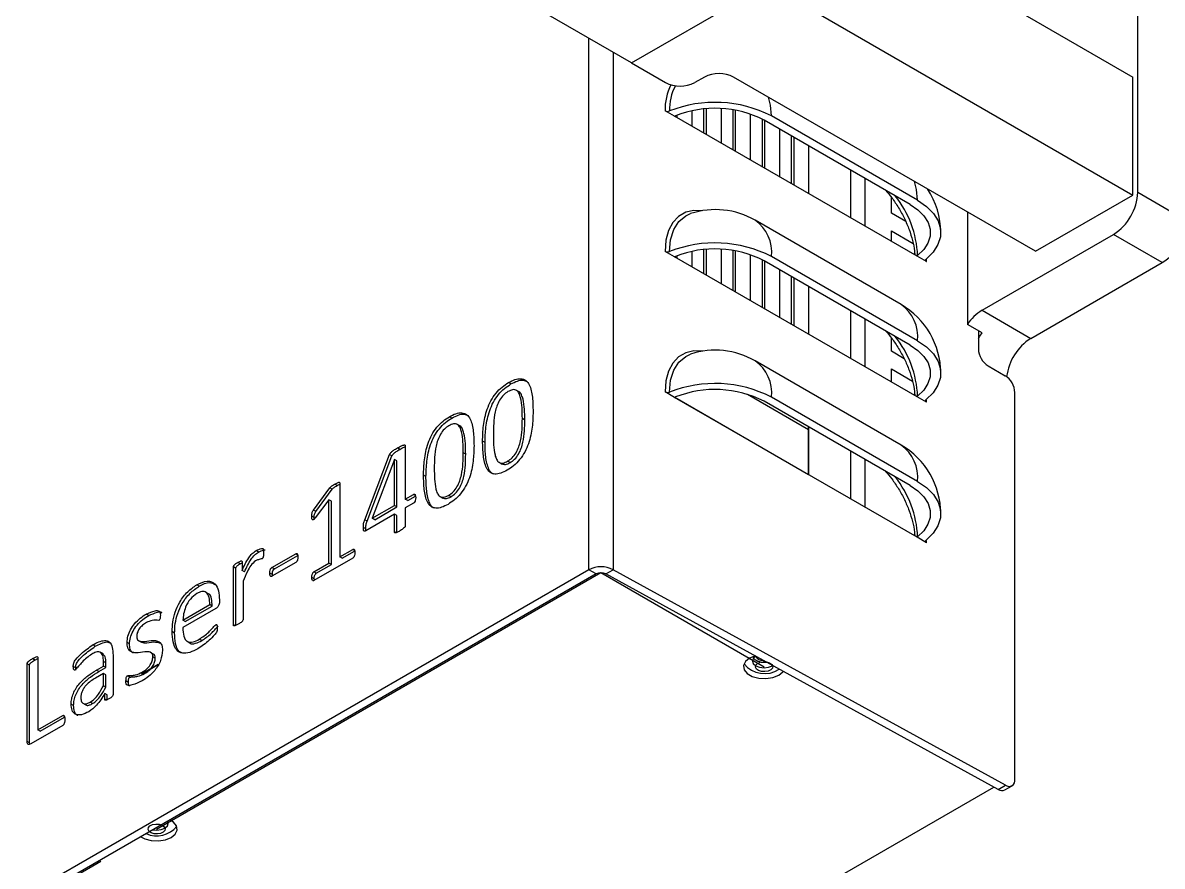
# Model space of a CAD drawing. Header units: millimetres. Extents: x 0 to 210, y 0 to 297.
# Drawn here: x 176.31 to 192.85, y 243.98 to 256.23 of the extents above; entities that cross this region are included whole.
import ezdxf

# ---------------------------------------------------------------- set-up
doc = ezdxf.new("R2010")
doc.units = ezdxf.units.MM
doc.linetypes.add('CENTERX2', pattern=[20.32, 12.7, -2.54, 2.54, -2.54])

msp = doc.modelspace()

# ---------------------------------------------------------------- linework, layer by layer
at = {"color": 7, "linetype": 'Continuous', "lineweight": 25}
for p, q in [((192.5011, 253.7674), (192.5011, 270.1799)), ((187.1271, 258.5029), (192.4304, 255.4413)), ((185.1472, 255.6452), (187.1271, 256.7881)), ((187.1271, 256.7881), (192.4304, 253.7266)), ((185.1472, 255.6452), (183.7443, 256.4551)), ((185.1472, 255.6452), (185.6422, 255.3594)), ((186.2079, 255.4411), (186.0665, 255.3594)), ((191.0162, 252.9102), (186.6321, 255.4411)), ((192.4304, 253.7266), (192.4304, 255.4413)), ((186.2008, 254.6251), (186.2008, 254.9758)), ((186.2362, 254.6047), (186.2362, 254.9789)), ((186.4483, 254.9819), (186.4483, 254.4822)), ((186.6251, 254.3802), (186.6251, 254.9643)), ((186.6604, 254.3598), (186.6604, 254.9585)), ((185.7736, 254.8717), (185.6367, 254.9508)), ((189.2944, 252.8392), (185.7736, 254.8717)), ((185.7765, 254.87), (185.7765, 254.8727)), ((185.8119, 254.8496), (185.8119, 254.8866)), ((186.024, 254.9488), (186.024, 254.7271)), ((186.8726, 254.9047), (186.8726, 254.2373)), ((187.0493, 254.1353), (187.0493, 254.8287)), ((189.1957, 253.5901), (187.0744, 254.8148)), ((187.0847, 254.1148), (187.0847, 254.8088)), ((189.3018, 253.6514), (187.1804, 254.876)), ((187.2968, 254.6863), (187.2968, 253.9924)), ((187.4736, 253.8903), (187.4736, 254.5843)), ((187.509, 253.8699), (187.509, 254.5639)), ((187.7211, 254.4414), (187.7211, 253.7475)), ((188.3292, 254.0903), (188.3292, 253.3964)), ((188.5413, 253.2739), (188.5413, 253.9679)), ((188.9232, 253.4618), (188.9232, 253.7068)), ((191.0162, 252.9102), (192.4304, 253.7266)), ((192.5011, 253.7674), (193.2082, 253.3592)), ((190.0263, 253.4817), (190.0263, 251.8488)), ((189.0635, 252.1365), (186.9422, 253.3612)), ((189.13, 253.3424), (188.9232, 253.4618)), ((188.9232, 253.2057), (189.2366, 253.0248)), ((188.9232, 253.0535), (188.9232, 253.2057)), ((190.2384, 252.0529), (192.1476, 253.1551)), ((192.8547, 252.7469), (192.1476, 253.1551)), ((185.7736, 252.8304), (185.6367, 252.9094)), ((189.2944, 250.7979), (185.7736, 252.8304)), ((185.7765, 252.8287), (185.7765, 252.8314)), ((185.8119, 252.8083), (185.8119, 252.8453)), ((186.024, 252.9074), (186.024, 252.6858)), ((186.2008, 252.5837), (186.2008, 252.9344)), ((186.2362, 252.5633), (186.2362, 252.9375)), ((186.4483, 252.9406), (186.4483, 252.4409)), ((186.6251, 252.3388), (186.6251, 252.923)), ((186.6604, 252.3184), (186.6604, 252.9171)), ((186.8726, 252.8634), (186.8726, 252.196)), ((189.3018, 251.61), (187.1804, 252.8346)), ((189.4313, 252.7602), (189.2944, 252.8392)), ((187.0493, 252.0939), (187.0493, 252.7874)), ((189.1957, 251.5488), (187.0744, 252.7734)), ((187.0847, 252.0735), (187.0847, 252.7674)), ((187.2968, 252.645), (187.2968, 251.951)), ((190.9455, 251.6447), (192.8547, 252.7469)), ((187.4736, 251.849), (187.4736, 252.5429)), ((187.509, 251.8286), (187.509, 252.5225)), ((187.7211, 252.4001), (187.7211, 251.7061)), ((188.3292, 252.049), (188.3292, 251.3551)), ((190.2384, 252.0529), (190.9455, 251.6447)), ((188.5413, 251.2326), (188.5413, 251.9265)), ((190.2384, 251.7263), (190.0263, 251.8488)), ((188.9232, 251.4576), (188.9232, 251.6521)), ((190.1856, 251.7568), (190.1856, 251.4917)), ((189.0635, 250.0952), (186.9422, 251.3198)), ((189.1082, 251.3507), (188.9232, 251.4576)), ((188.9232, 251.2015), (189.2286, 251.0251)), ((188.9232, 251.0122), (188.9232, 251.2015)), ((190.3271, 251.2468), (190.5745, 251.1039)), ((183.3988, 250.9834), (183.3634, 251.0038)), ((183.5155, 250.8687), (183.4713, 250.8942)), ((185.7736, 250.789), (185.6367, 250.8681)), ((186.8321, 250.835), (187.7211, 250.3218)), ((190.716, 245.2413), (190.716, 250.859)), ((189.2944, 248.7565), (185.7736, 250.789)), ((185.7777, 250.7904), (187.7211, 249.6685)), ((189.1957, 249.5074), (187.0744, 250.732)), ((189.3018, 249.5687), (187.1804, 250.7933)), ((189.4313, 250.7188), (189.2944, 250.7979)), ((182.5409, 250.4881), (182.5055, 250.5085)), ((182.6576, 250.3735), (182.6134, 250.399)), ((183.5991, 250.4599), (183.5638, 250.4803)), ((187.7211, 250.3587), (187.7211, 250.3218)), ((187.7211, 249.6648), (187.7211, 250.3587)), ((187.7211, 250.3218), (187.7211, 249.6685)), ((181.7844, 250.0334), (181.749, 250.0538)), ((181.8636, 250.087), (181.8636, 249.3094)), ((183.022, 250.1326), (182.9866, 250.153)), ((188.3292, 250.0076), (188.3292, 249.3137)), ((181.2745, 249.011), (181.6342, 249.9583)), ((181.3099, 248.9906), (181.6696, 249.9378)), ((181.7061, 249.888), (181.3844, 249.0328)), ((181.6696, 249.9378), (181.6342, 249.9583)), ((181.7076, 249.8889), (181.7061, 249.888)), ((181.743, 249.8685), (181.7076, 249.8889)), ((181.7076, 249.2193), (181.7076, 249.8889)), ((181.743, 249.1989), (181.743, 249.8685)), ((182.7412, 249.9646), (182.7059, 249.985)), ((183.225, 249.846), (183.2692, 249.8205)), ((183.3859, 249.8412), (183.3505, 249.8616)), ((188.5413, 249.1912), (188.5413, 249.8852)), ((187.7211, 249.6685), (187.7178, 249.6666)), ((180.8741, 249.5079), (180.8387, 249.5283)), ((180.8741, 249.5079), (180.9121, 249.5275)), ((180.9121, 249.5442), (180.9121, 248.4719)), ((182.1641, 249.6374), (182.1287, 249.6578)), ((180.53, 249.1505), (180.7693, 249.4764)), ((180.5653, 249.1301), (180.8046, 249.456)), ((180.8046, 249.456), (180.7693, 249.4764)), ((181.8636, 249.3094), (181.9837, 249.3787)), ((181.8989, 249.289), (182.012, 249.3543)), ((182.0108, 249.3631), (181.9837, 249.3787)), ((182.3672, 249.3507), (182.4113, 249.3252)), ((182.528, 249.3459), (182.4926, 249.3663)), ((180.7561, 249.3005), (180.5555, 249.0406)), ((180.7561, 248.3819), (180.7561, 249.3005)), ((180.7915, 249.2801), (180.7561, 249.3005)), ((180.7915, 248.3615), (180.7915, 249.2801)), ((181.3844, 249.0328), (181.7076, 249.2193)), ((181.4198, 249.0124), (181.743, 249.1989)), ((181.743, 249.1989), (181.7076, 249.2193)), ((181.8989, 249.289), (181.8636, 249.3094)), ((181.9837, 249.2527), (181.8636, 249.1833)), ((181.8636, 249.1833), (181.8636, 248.9247)), ((180.5419, 249.0431), (180.5066, 249.0635)), ((180.5653, 249.1301), (180.53, 249.1505)), ((180.5424, 249.0264), (180.5419, 249.0431)), ((181.3099, 248.9906), (181.2745, 249.011)), ((181.7076, 249.0933), (181.2911, 248.8528)), ((181.4198, 249.0124), (181.3844, 249.0328)), ((181.7076, 248.8346), (181.7076, 249.0933)), ((181.743, 249.0728), (181.7076, 249.0933)), ((181.743, 248.8284), (181.743, 249.0728)), ((181.2906, 248.8804), (181.2553, 248.9008)), ((181.2932, 248.854), (181.2906, 248.8804)), ((181.727, 248.8234), (181.7076, 248.8346)), ((189.4313, 248.6775), (189.2944, 248.7565)), ((179.7323, 248.5425), (179.6969, 248.5629)), ((179.9282, 248.3182), (180.2748, 248.5183)), ((180.3001, 248.5037), (180.2748, 248.5183)), ((180.9121, 248.4719), (181.1015, 248.5812)), ((180.9475, 248.4515), (181.1277, 248.5556)), ((181.1263, 248.5669), (181.1015, 248.5812)), ((179.4671, 248.3714), (179.4318, 248.3918)), ((179.4671, 248.3714), (179.4946, 248.3856)), ((179.4946, 248.3992), (179.4946, 248.2765)), ((180.2748, 248.3922), (179.9282, 248.1921)), ((179.9636, 248.2978), (180.3014, 248.4928)), ((180.5358, 248.2547), (180.7561, 248.3819)), ((181.1005, 248.4546), (180.5365, 248.129)), ((180.5712, 248.2343), (180.7915, 248.3615)), ((180.7915, 248.3615), (180.7561, 248.3819)), ((180.9475, 248.4515), (180.9121, 248.4719)), ((184.5288, 248.2863), (159.2496, 233.6929)), ((184.6348, 248.2251), (159.3556, 233.6317)), ((179.3679, 247.4834), (179.3679, 248.326)), ((179.4033, 248.3056), (179.3679, 248.326)), ((179.4033, 247.4772), (179.4033, 248.3056)), ((179.53, 248.256), (179.4946, 248.2765)), ((179.9336, 248.218), (179.8982, 248.2384)), ((179.9636, 248.2978), (179.9282, 248.3182)), ((179.9358, 248.1965), (179.9336, 248.218)), ((180.5419, 248.1535), (180.5066, 248.1739)), ((180.5712, 248.2343), (180.5358, 248.2547)), ((184.6348, 248.2251), (184.5288, 248.2863)), ((184.7763, 248.2251), (184.8823, 248.2863)), ((190.4719, 245.0965), (184.7763, 248.2251)), ((190.578, 245.1577), (184.8823, 248.2863)), ((178.8722, 248.046), (178.8368, 248.0664)), ((179.5083, 248.1186), (179.5083, 247.5644)), ((180.5448, 248.1338), (180.5419, 248.1535)), ((179.0054, 247.937), (178.9612, 247.9625)), ((179.1651, 247.849), (179.1651, 247.8203)), ((178.6348, 247.5535), (179.0248, 247.7786)), ((179.1132, 247.7216), (178.6348, 247.4455)), ((178.6702, 247.5331), (179.0601, 247.7582)), ((179.0601, 247.7582), (179.0248, 247.7786)), ((178.1379, 247.6221), (178.1025, 247.6425)), ((178.6702, 247.5331), (178.6348, 247.5535)), ((178.5142, 247.3668), (178.4788, 247.3872)), ((179.1311, 247.4757), (179.112, 247.4868)), ((179.3878, 247.4719), (179.3679, 247.4834)), ((177.3614, 247.1738), (177.326, 247.1943)), ((177.8591, 247.2084), (177.8237, 247.2288)), ((177.9876, 247.2592), (178.0318, 247.2337)), ((178.6948, 247.2472), (178.739, 247.2216)), ((178.9075, 247.2559), (178.8722, 247.2763)), ((177.4798, 247.0625), (177.4356, 247.088)), ((177.6209, 247.0453), (177.6209, 246.474)), ((178.2095, 247.0597), (178.1653, 247.0853)), ((178.2334, 247.0021), (178.1981, 247.0225)), ((176.3731, 245.7914), (176.3731, 246.9202)), ((176.4085, 246.8998), (176.3731, 246.9202)), ((176.4085, 245.771), (176.4085, 246.8998)), ((176.4865, 246.9749), (176.4511, 246.9954)), ((176.4865, 246.9749), (176.5291, 246.996)), ((176.5291, 247.0103), (176.5291, 245.9597)), ((177.0792, 246.8589), (177.0438, 246.8794)), ((177.0821, 246.8289), (177.0792, 246.8589)), ((177.3797, 246.8289), (177.4806, 246.8872)), ((177.415, 246.8085), (177.5159, 246.8668)), ((177.4806, 246.8872), (177.4806, 246.9542)), ((177.5159, 246.9338), (177.4806, 246.9542)), ((177.5159, 246.8668), (177.4806, 246.8872)), ((177.5159, 246.8668), (177.5159, 246.9338)), ((178.2766, 246.9105), (178.0337, 246.7703)), ((178.0337, 246.7703), (178.2766, 246.9105)), ((177.4806, 246.7791), (177.3667, 246.7134)), ((177.415, 246.8085), (177.3797, 246.8289)), ((177.4806, 246.5993), (177.4806, 246.7791)), ((177.5159, 246.7587), (177.4806, 246.7791)), ((177.5159, 246.5789), (177.5159, 246.7587)), ((177.8666, 246.727), (177.8313, 246.7474)), ((178.0796, 246.7779), (178.0443, 246.7983)), ((177.5159, 246.5789), (177.4806, 246.5993)), ((177.8435, 246.65), (177.8081, 246.6705)), ((177.3246, 246.3421), (177.2892, 246.3625)), ((177.4993, 246.4041), (177.4993, 246.4897)), ((177.5347, 246.4693), (177.4993, 246.4897)), ((177.5201, 246.3921), (177.4993, 246.4041)), ((177.5347, 246.3982), (177.5347, 246.4693)), ((177.048, 246.3146), (177.0126, 246.3351)), ((177.182, 246.3475), (177.2262, 246.322)), ((176.8905, 246.0242), (176.4253, 245.7556)), ((176.5291, 245.9597), (176.8917, 246.169)), ((176.5644, 245.9393), (176.9168, 246.1426)), ((176.9153, 246.1554), (176.8917, 246.169)), ((176.5644, 245.9393), (176.5291, 245.9597)), ((176.4085, 245.771), (176.3731, 245.7914)), ((176.4102, 245.7508), (176.4085, 245.771)), ((165.2069, 230.5804), (190.4106, 245.1302)), ((190.4719, 245.0965), (190.578, 245.1577)), ((190.5685, 245.0885), (190.6745, 245.1498))]:
    msp.add_line(p, q, dxfattribs=at)
at = {"color": 8, "linetype": 'Continuous', "lineweight": 25}
for p, q in [((184.5288, 248.2863), (184.5288, 256.0022)), ((184.8823, 255.7981), (184.8823, 248.2863)), ((189.4313, 252.7602), (189.4309, 252.789)), ((189.4313, 250.7188), (189.4309, 250.7477)), ((189.4313, 248.6775), (189.4309, 248.7063))]:
    msp.add_line(p, q, dxfattribs=at)
at = {"color": 7, "linetype": 'CENTERX2'}
for p, q in [((178.2531, 244.5206), (184.7056, 248.2456)), ((184.7056, 248.2456), (187.0744, 246.8781)), ((166.4445, 237.7036), (178.2531, 244.5206))]:
    msp.add_line(p, q, dxfattribs=at)
at = {"color": 8, "linetype": 'Continuous', "lineweight": 25, "flags": 128}
for points in [[(187.1804, 254.876), (187.168, 255.0327), (187.1388, 255.1486)], [(189.3018, 253.6514), (189.2893, 253.808), (189.2601, 253.924)], [(186.1824, 253.5002), (186.055, 253.5046), (185.9355, 253.477), (185.8324, 253.4174), (185.7488, 253.3278), (185.6871, 253.2107), (185.6494, 253.0698), (185.6367, 252.9094)], [(185.701, 252.9063), (185.7164, 253.078), (185.762, 253.2254), (185.8361, 253.3427), (185.9358, 253.4254), (186.0077, 253.4575)], [(186.1824, 251.4589), (186.055, 251.4633), (185.9355, 251.4356), (185.8324, 251.3761), (185.7488, 251.2864), (185.6871, 251.1694), (185.6494, 251.0285), (185.6367, 250.8681)], [(185.701, 250.865), (185.7164, 251.0367), (185.762, 251.184), (185.8361, 251.3013), (185.9358, 251.3841), (186.0077, 251.4162)]]:
    msp.add_lwpolyline(points, dxfattribs=at)
at = {"color": 7, "linetype": 'Continuous', "lineweight": 25, "flags": 128}
for points in [[(189.3018, 253.6514), (189.4312, 253.5622), (189.5317, 253.4614), (189.6002, 253.3521), (189.6346, 253.2375), (189.6337, 253.1211), (189.5978, 253.0067), (189.5278, 252.8976), (189.4259, 252.7973)], [(189.1957, 253.5901), (189.3082, 253.5126), (189.3956, 253.425), (189.4552, 253.3299), (189.4851, 253.2302), (189.4844, 253.1291), (189.4531, 253.0296), (189.3923, 252.9347), (189.3036, 252.8475)], [(189.4259, 252.7973), (189.4215, 252.7929), (189.4184, 252.7882), (189.4169, 252.7832), (189.4168, 252.7782), (189.4183, 252.7732), (189.4213, 252.7684), (189.4257, 252.764), (189.4313, 252.7602)], [(190.1856, 251.6397), (190.2071, 251.6777), (190.2384, 251.7263)], [(189.1957, 251.5488), (189.3082, 251.4713), (189.3956, 251.3836), (189.4552, 251.2885), (189.4851, 251.1889), (189.4844, 251.0877), (189.4531, 250.9882), (189.3923, 250.8934), (189.3036, 250.8061)], [(189.3018, 251.61), (189.4312, 251.5209), (189.5317, 251.4201), (189.6002, 251.3107), (189.6346, 251.1961), (189.6337, 251.0798), (189.5978, 250.9654), (189.5278, 250.8563), (189.4259, 250.756)], [(189.4259, 250.756), (189.4215, 250.7516), (189.4184, 250.7468), (189.4169, 250.7419), (189.4168, 250.7368), (189.4183, 250.7318), (189.4213, 250.7271), (189.4257, 250.7227), (189.4313, 250.7188)], [(189.1957, 249.5074), (189.3082, 249.4299), (189.3956, 249.3423), (189.4552, 249.2472), (189.4851, 249.1475), (189.4844, 249.0464), (189.4531, 248.9469), (189.3923, 248.852), (189.3036, 248.7648)], [(189.3018, 249.5687), (189.4312, 249.4795), (189.5317, 249.3787), (189.6002, 249.2694), (189.6346, 249.1547), (189.6337, 249.0384), (189.5978, 248.924), (189.5278, 248.8149), (189.4259, 248.7146)], [(189.4259, 248.7146), (189.4215, 248.7102), (189.4184, 248.7055), (189.4169, 248.7005), (189.4168, 248.6955), (189.4183, 248.6905), (189.4213, 248.6857), (189.4257, 248.6813), (189.4313, 248.6775)], [(186.9498, 247.0356), (186.9476, 247.035), (186.8622, 247.0005)], [(186.9542, 247.0291), (186.9173, 246.9973), (186.9044, 246.9597), (186.9173, 246.9222), (186.9542, 246.8903), (187.0093, 246.8691), (187.0744, 246.8616), (187.1394, 246.8691), (187.1946, 246.8903), (187.2001, 246.8937)], [(186.8622, 247.0005), (186.8025, 246.9513), (186.7755, 246.8932), (186.7846, 246.8332), (186.8286, 246.7787), (186.9023, 246.7362), (186.9967, 246.7108), (187.1005, 246.7055), (187.2012, 246.7211), (187.2865, 246.7556), (187.3463, 246.8049), (187.3509, 246.8109)], [(178.0241, 244.4088), (178.0811, 244.3788), (178.1755, 244.3534), (178.2793, 244.3481), (178.3799, 244.3637), (178.4653, 244.3982), (178.525, 244.4475), (178.552, 244.5056), (178.5429, 244.5655), (178.4989, 244.62), (178.4469, 244.6529)], [(178.1984, 244.5094), (178.2531, 244.5042), (178.3182, 244.5116), (178.3733, 244.5329), (178.4102, 244.5647), (178.4231, 244.6023), (178.4141, 244.6339)]]:
    msp.add_lwpolyline(points, dxfattribs=at)
at = {"color": 7, "linetype": 'Continuous', "flags": 128}
for points in [[(186.964, 246.8442), (186.9499, 246.8712), (186.9548, 246.8992), (186.9779, 246.924), (187.0157, 246.9418), (187.0624, 246.9499), (187.1109, 246.9471), (187.1539, 246.9338), (187.1847, 246.9119), (187.1988, 246.885), (187.1939, 246.857), (187.1708, 246.8322), (187.1331, 246.8144), (187.0863, 246.8062), (187.0378, 246.8091), (186.9949, 246.8224), (186.964, 246.8442)], [(178.1428, 244.4868), (178.1287, 244.5137), (178.1336, 244.5417), (178.1567, 244.5665), (178.1945, 244.5844), (178.2412, 244.5925), (178.2897, 244.5897), (178.3326, 244.5763), (178.3635, 244.5545), (178.3776, 244.5276), (178.3727, 244.4996), (178.3496, 244.4747), (178.3118, 244.4569), (178.2651, 244.4488), (178.2166, 244.4516), (178.1736, 244.465), (178.1428, 244.4868)]]:
    msp.add_lwpolyline(points, dxfattribs=at)
at = {"color": 7, "linetype": 'Continuous', "lineweight": 25}
for centre, radius, start, end in [((186.42, 255.0317), 0.4611, 62.60967, 117.39033), ((185.8543, 255.7688), 0.4611, 242.60967, 297.39033), ((186.3614, 253.2751), 1.7982, 62.90569, 111.54714), ((186.3622, 253.4227), 1.5637, 62.90569, 111.54714), ((185.6723, 255.0204), 0.0782, 242.90569, 291.54714), ((185.6935, 255.1075), 0.249, 288.76848, 292.28156), ((188.4886, 253.1819), 1.15, 0, 33.41364), ((191.7335, 253.8024), 0.7684, 302.60548, 357.39452), ((186.3673, 252.3652), 1.15, 60.00269, 108.21876), ((192.4406, 253.3942), 0.7684, 302.60548, 357.39452), ((186.3614, 251.2337), 1.7982, 62.90569, 111.54714), ((185.6723, 252.979), 0.0782, 242.90569, 291.54714), ((185.6935, 253.0662), 0.249, 288.76848, 292.28156), ((186.3622, 251.3813), 1.5637, 62.90569, 111.54714), ((189.388, 252.7434), 0.1339, 129.01775, 134.33077), ((188.4886, 251.1406), 1.15, 0, 60.00269), ((190.5967, 251.4683), 0.6857, 121.50037, 146.29292), ((191.3686, 250.9896), 0.7798, 122.8577, 172.59154), ((190.4927, 251.5057), 0.3074, 182.60548, 237.39452), ((186.3673, 250.3238), 1.15, 60.00269, 108.21876), ((186.3614, 249.1924), 1.7982, 62.90569, 111.54714), ((190.4089, 250.845), 0.3074, 2.60548, 57.39452), ((185.6723, 250.9377), 0.0782, 242.90569, 291.54714), ((186.3622, 249.34), 1.5637, 62.90569, 111.54714), ((185.6935, 251.0248), 0.249, 288.76848, 292.28156), ((189.388, 250.7021), 0.1339, 129.01775, 134.33077), ((188.4886, 249.0992), 1.15, 0, 60.00269), ((189.388, 248.6607), 0.1339, 129.01775, 134.33077), ((184.7056, 247.9451), 0.3843, 62.60967, 117.39033), ((184.7056, 248.0886), 0.1537, 62.60967, 117.39033), ((187.0531, 247.0865), 0.1173, 210.12578, 274.34192), ((187.0809, 247.1621), 0.3847, 219.20444, 303.68276), ((187.0699, 247.1635), 0.2216, 227.35471, 279.54613), ((190.6304, 245.227), 0.0868, 232.88187, 9.53384), ((190.5272, 245.1779), 0.0984, 235.79518, 294.76717), ((178.2543, 244.7876), 0.368, 245.35599, 322.09186)]:
    msp.add_arc(centre, radius, start, end, dxfattribs=at)
at = {"color": 8, "linetype": 'Continuous', "lineweight": 25}
for centre, radius, start, end in [((186.3904, 254.9772), 0.7542, 152.416, 182.01034), ((186.4069, 254.9764), 0.7065, 151.52401, 182.33421), ((187.7941, 252.7775), 1.5111, 2.65279, 38.34757), ((186.6216, 252.8989), 0.5625, 353.43643, 55.25139), ((188.7429, 251.6743), 0.5625, 353.43643, 55.25139), ((187.7941, 250.7362), 1.5111, 2.65279, 38.34757), ((186.6216, 250.8576), 0.5625, 353.43643, 55.25139), ((188.7429, 249.633), 0.5625, 353.43643, 55.25139), ((187.7941, 248.6948), 1.5111, 2.65279, 38.34757)]:
    msp.add_arc(centre, radius, start, end, dxfattribs=at)
at = {"color": 7, "linetype": 'Continuous', "lineweight": 25}
for points, knots in [([(188.8371, 253.7972), (188.8681, 253.7613), (188.9361, 253.6826), (189.0291, 253.5428), (189.1142, 253.3871), (189.1826, 253.2262), (189.2309, 253.0675), (189.2571, 252.9425), (189.2604, 252.8773), (189.2614, 252.8583)], [0, 0, 0, 0, 0.1343997, 0.2947156, 0.4554284, 0.6160098, 0.7758468, 0.9344623, 1, 1, 1, 1]), ([(188.8371, 251.7558), (188.8681, 251.7199), (188.9361, 251.6412), (189.0291, 251.5014), (189.1142, 251.3458), (189.1826, 251.1849), (189.2309, 251.0261), (189.2571, 250.9012), (189.2604, 250.836), (189.2614, 250.8169)], [0, 0, 0, 0, 0.1343997, 0.2947156, 0.4554284, 0.6160098, 0.7758468, 0.9344623, 1, 1, 1, 1]), ([(182.9866, 250.153), (182.9887, 250.227), (182.993, 250.3746), (183.0342, 250.5774), (183.104, 250.7404), (183.1787, 250.853), (183.2688, 250.9439), (183.3319, 250.9838), (183.3634, 251.0038)], [0, 0, 0, 0, 0.2504143, 0.5000491, 0.6250254, 0.7499523, 0.8748726, 1, 1, 1, 1]), ([(183.022, 250.1326), (183.0241, 250.2065), (183.0283, 250.3542), (183.0695, 250.557), (183.1394, 250.72), (183.2141, 250.8326), (183.3041, 250.9235), (183.3672, 250.9634), (183.3988, 250.9834)], [0, 0, 0, 0, 0.2504143, 0.5000491, 0.6250254, 0.7499523, 0.8748726, 1, 1, 1, 1]), ([(183.3634, 251.0038), (183.3944, 251.02), (183.4564, 251.0525), (183.5451, 251.0664), (183.618, 251.0389), (183.6818, 250.9514), (183.7149, 250.7931), (183.7181, 250.6523), (183.7197, 250.5819)], [0, 0, 0, 0, 0.1251357, 0.2500288, 0.374807, 0.4997969, 0.7495198, 1, 1, 1, 1]), ([(183.3988, 250.9834), (183.4296, 250.9994), (183.4913, 251.0314), (183.575, 251.0475), (183.615, 251.0273), (183.6323, 251.0185)], [0, 0, 0, 0, 0.362283, 0.723864, 1, 1, 1, 1]), ([(183.3551, 250.8729), (183.3326, 250.8581), (183.2876, 250.8286), (183.2298, 250.7501), (183.1919, 250.6635), (183.1605, 250.5483), (183.1454, 250.4108), (183.1435, 250.3067), (183.1426, 250.2546)], [0, 0, 0, 0, 0.12484351, 0.24925997, 0.37417196, 0.49931477, 0.74948164, 1, 1, 1, 1]), ([(183.5638, 250.4803), (183.5629, 250.5327), (183.5612, 250.6376), (183.5468, 250.7612), (183.5197, 250.847), (183.4837, 250.8951), (183.4243, 250.9074), (183.3783, 250.8844), (183.3551, 250.8729)], [0, 0, 0, 0, 0.2506063, 0.5010203, 0.6261814, 0.7509973, 0.8751058, 1, 1, 1, 1]), ([(183.5991, 250.4599), (183.5982, 250.5122), (183.5963, 250.6167), (183.5829, 250.7423), (183.5538, 250.824), (183.5329, 250.8661), (183.5119, 250.8694), (183.5103, 250.8696)], [0, 0, 0, 0, 0.3291545, 0.6580565, 0.8224471, 0.9863844, 1, 1, 1, 1]), ([(182.1287, 249.6578), (182.1309, 249.7317), (182.1351, 249.8793), (182.1763, 250.0822), (182.2461, 250.2452), (182.3208, 250.3578), (182.4109, 250.4486), (182.474, 250.4885), (182.5055, 250.5085)], [0, 0, 0, 0, 0.2504143, 0.5000491, 0.6250254, 0.7499523, 0.8748726, 1, 1, 1, 1]), ([(182.1641, 249.6374), (182.1662, 249.7113), (182.1704, 249.8589), (182.2116, 250.0617), (182.2815, 250.2248), (182.3562, 250.3373), (182.4462, 250.4282), (182.5093, 250.4681), (182.5409, 250.4881)], [0, 0, 0, 0, 0.2504143, 0.5000491, 0.6250254, 0.7499523, 0.8748726, 1, 1, 1, 1]), ([(182.5055, 250.5085), (182.5365, 250.5248), (182.5985, 250.5573), (182.6872, 250.5712), (182.7601, 250.5436), (182.8239, 250.4562), (182.857, 250.2978), (182.8602, 250.1571), (182.8618, 250.0866)], [0, 0, 0, 0, 0.1251357, 0.2500288, 0.374807, 0.4997969, 0.7495198, 1, 1, 1, 1]), ([(182.5409, 250.4881), (182.5718, 250.5041), (182.6334, 250.5361), (182.7171, 250.5523), (182.7571, 250.532), (182.7745, 250.5233)], [0, 0, 0, 0, 0.36228305, 0.72386398, 1, 1, 1, 1]), ([(183.7197, 250.5819), (183.7177, 250.5079), (183.7138, 250.3603), (183.6726, 250.1571), (183.6021, 249.994), (183.5272, 249.8814), (183.437, 249.7905), (183.3738, 249.7506), (183.3422, 249.7307)], [0, 0, 0, 0, 0.2504158, 0.500015, 0.6250285, 0.7499386, 0.8748672, 1, 1, 1, 1]), ([(182.4972, 250.3777), (182.4747, 250.3629), (182.4297, 250.3333), (182.3719, 250.2548), (182.334, 250.1683), (182.3026, 250.0531), (182.2875, 249.9156), (182.2856, 249.8115), (182.2847, 249.7594)], [0, 0, 0, 0, 0.1248435, 0.24926, 0.374172, 0.4993148, 0.7494816, 1, 1, 1, 1]), ([(182.7059, 249.985), (182.705, 250.0375), (182.7033, 250.1423), (182.689, 250.266), (182.6618, 250.3517), (182.6258, 250.3998), (182.5665, 250.4121), (182.5204, 250.3892), (182.4972, 250.3777)], [0, 0, 0, 0, 0.2506063, 0.5010203, 0.6261814, 0.7509973, 0.8751058, 1, 1, 1, 1]), ([(182.7412, 249.9646), (182.7403, 250.0169), (182.7384, 250.1214), (182.725, 250.2471), (182.6959, 250.3287), (182.675, 250.3708), (182.6541, 250.3741), (182.6525, 250.3744)], [0, 0, 0, 0, 0.3291545, 0.6580565, 0.8224471, 0.9863844, 1, 1, 1, 1]), ([(183.3505, 249.8616), (183.373, 249.8765), (183.4179, 249.9064), (183.4762, 249.9841), (183.5143, 250.0709), (183.545, 250.1861), (183.5617, 250.3242), (183.5631, 250.4282), (183.5638, 250.4803)], [0, 0, 0, 0, 0.1247021, 0.2491564, 0.3740105, 0.4992417, 0.7494596, 1, 1, 1, 1]), ([(183.3859, 249.8412), (183.4083, 249.8561), (183.4533, 249.8859), (183.5116, 249.9637), (183.5497, 250.0505), (183.5803, 250.1656), (183.5971, 250.3038), (183.5984, 250.4078), (183.5991, 250.4599)], [0, 0, 0, 0, 0.1247021, 0.2491564, 0.3740105, 0.4992417, 0.7494596, 1, 1, 1, 1]), ([(183.1426, 250.2546), (183.1433, 250.2021), (183.1446, 250.0971), (183.1587, 249.9733), (183.1862, 249.888), (183.2219, 249.8395), (183.2815, 249.8277), (183.3275, 249.8503), (183.3505, 249.8616)], [0, 0, 0, 0, 0.2506064, 0.5009495, 0.6261496, 0.7510106, 0.8752497, 1, 1, 1, 1]), ([(181.6342, 249.9583), (181.6433, 249.9714), (181.6614, 249.9978), (181.7025, 250.0262), (181.7314, 250.0433), (181.749, 250.0538)], [0, 0, 0, 0, 0.2764522, 0.5575916, 1, 1, 1, 1]), ([(181.6696, 249.9378), (181.6786, 249.951), (181.6968, 249.9774), (181.7379, 250.0058), (181.7667, 250.0229), (181.7844, 250.0334)], [0, 0, 0, 0, 0.2764522, 0.5575916, 1, 1, 1, 1]), ([(181.749, 250.0538), (181.7697, 250.065), (181.8008, 250.0819), (181.8373, 250.0974), (181.8539, 250.0986), (181.8624, 250.0955), (181.8632, 250.0898), (181.8636, 250.087)], [0, 0, 0, 0, 0.5002165, 0.7503739, 0.8748385, 0.9377724, 1, 1, 1, 1]), ([(181.7844, 250.0334), (181.8053, 250.0454), (181.8319, 250.0607), (181.8579, 250.0698), (181.8636, 250.0717)], [0, 0, 0, 0, 0.7831745, 1, 1, 1, 1]), ([(182.8618, 250.0866), (182.8599, 250.0127), (182.8559, 249.865), (182.8148, 249.6618), (182.7442, 249.4987), (182.6694, 249.3861), (182.5791, 249.2953), (182.5159, 249.2554), (182.4843, 249.2354)], [0, 0, 0, 0, 0.2504158, 0.500015, 0.6250285, 0.7499386, 0.8748672, 1, 1, 1, 1]), ([(183.3422, 249.7307), (183.3113, 249.7145), (183.2494, 249.6822), (183.1606, 249.668), (183.0883, 249.6965), (183.0244, 249.7836), (182.9915, 249.942), (182.9882, 250.0826), (182.9866, 250.153)], [0, 0, 0, 0, 0.1251337, 0.2500175, 0.3748247, 0.4998002, 0.749511, 1, 1, 1, 1]), ([(183.1446, 249.6757), (183.1388, 249.6776), (183.1087, 249.6876), (183.062, 249.7674), (183.0261, 249.9203), (183.0234, 250.0618), (183.022, 250.1326)], [0, 0, 0, 0, 0.0452516, 0.2361102, 0.6174609, 1, 1, 1, 1]), ([(182.4926, 249.3663), (182.5151, 249.3813), (182.56, 249.4111), (182.6183, 249.4888), (182.6564, 249.5757), (182.6871, 249.6908), (182.7038, 249.829), (182.7052, 249.933), (182.7059, 249.985)], [0, 0, 0, 0, 0.1247021, 0.2491564, 0.3740105, 0.4992417, 0.7494596, 1, 1, 1, 1]), ([(182.528, 249.3459), (182.5505, 249.3608), (182.5954, 249.3907), (182.6537, 249.4684), (182.6918, 249.5553), (182.7224, 249.6704), (182.7392, 249.8086), (182.7405, 249.9126), (182.7412, 249.9646)], [0, 0, 0, 0, 0.1247021, 0.2491564, 0.3740105, 0.4992417, 0.7494596, 1, 1, 1, 1]), ([(183.2654, 249.8244), (183.2823, 249.8185), (183.3174, 249.8063), (183.3625, 249.8292), (183.3859, 249.8412)], [0, 0, 0, 0, 0.48040212, 1, 1, 1, 1]), ([(182.2847, 249.7594), (182.2854, 249.7068), (182.2867, 249.6019), (182.3009, 249.4781), (182.3283, 249.3927), (182.364, 249.3443), (182.4236, 249.3325), (182.4696, 249.355), (182.4926, 249.3663)], [0, 0, 0, 0, 0.2506064, 0.5009495, 0.6261496, 0.7510106, 0.8752497, 1, 1, 1, 1]), ([(188.8371, 249.7145), (188.8681, 249.6786), (188.9361, 249.5999), (189.0291, 249.4601), (189.1142, 249.3044), (189.1826, 249.1435), (189.2309, 248.9848), (189.2571, 248.8598), (189.2604, 248.7946), (189.2614, 248.7756)], [0, 0, 0, 0, 0.1343997, 0.2947156, 0.4554284, 0.6160098, 0.7758468, 0.9344623, 1, 1, 1, 1]), ([(180.7693, 249.4764), (180.7754, 249.4829), (180.7876, 249.496), (180.8113, 249.5126), (180.8283, 249.5223), (180.8387, 249.5283)], [0, 0, 0, 0, 0.2788317, 0.5589729, 1, 1, 1, 1]), ([(180.8046, 249.456), (180.8107, 249.4625), (180.823, 249.4755), (180.8467, 249.4921), (180.8637, 249.5019), (180.8741, 249.5079)], [0, 0, 0, 0, 0.2788317, 0.5589729, 1, 1, 1, 1]), ([(180.8387, 249.5283), (180.8526, 249.5359), (180.8733, 249.5473), (180.8977, 249.557), (180.9082, 249.5552), (180.9117, 249.55), (180.912, 249.5461), (180.9121, 249.5442)], [0, 0, 0, 0, 0.5007743, 0.7506375, 0.8747822, 0.937432, 1, 1, 1, 1]), ([(182.4843, 249.2354), (182.4534, 249.2193), (182.3915, 249.1869), (182.3027, 249.1728), (182.2304, 249.2012), (182.1665, 249.2884), (182.1336, 249.4468), (182.1304, 249.5874), (182.1287, 249.6578)], [0, 0, 0, 0, 0.1251337, 0.2500175, 0.3748247, 0.4998002, 0.749511, 1, 1, 1, 1]), ([(182.2867, 249.1804), (182.2809, 249.1824), (182.2508, 249.1924), (182.2041, 249.2721), (182.1682, 249.4251), (182.1655, 249.5665), (182.1641, 249.6374)], [0, 0, 0, 0, 0.0452516, 0.2361102, 0.6174609, 1, 1, 1, 1]), ([(181.9837, 249.3787), (181.9867, 249.3802), (181.9926, 249.3831), (182.0026, 249.3812), (182.0141, 249.3675), (182.0146, 249.3472), (182.0149, 249.3337)], [0, 0, 0, 0, 0.1251257, 0.2507091, 0.5002206, 1, 1, 1, 1]), ([(182.0149, 249.3337), (182.0143, 249.3198), (182.0134, 249.299), (182.0027, 249.2718), (181.9925, 249.2586), (181.9867, 249.2547), (181.9837, 249.2527)], [0, 0, 0, 0, 0.4998135, 0.749436, 0.874735, 1, 1, 1, 1]), ([(182.4075, 249.3292), (182.4244, 249.3233), (182.4595, 249.311), (182.5046, 249.334), (182.528, 249.3459)], [0, 0, 0, 0, 0.48040212, 1, 1, 1, 1]), ([(180.5066, 249.0635), (180.5064, 249.0791), (180.5063, 249.1007), (180.5173, 249.1322), (180.5257, 249.1444), (180.53, 249.1505)], [0, 0, 0, 0, 0.5601649, 0.7796278, 1, 1, 1, 1]), ([(180.5555, 249.0406), (180.5485, 249.0322), (180.5397, 249.0217), (180.528, 249.0125), (180.522, 249.0097), (180.5165, 249.0099), (180.5087, 249.0173), (180.507, 249.0378), (180.5067, 249.0557), (180.5066, 249.0635)], [0, 0, 0, 0, 0.25009891, 0.31289502, 0.37558861, 0.43847502, 0.50091191, 0.77976093, 1, 1, 1, 1]), ([(180.5419, 249.0431), (180.5418, 249.0586), (180.5416, 249.0802), (180.5527, 249.1118), (180.5611, 249.124), (180.5653, 249.1301)], [0, 0, 0, 0, 0.5601649, 0.7796278, 1, 1, 1, 1]), ([(181.2553, 248.9008), (181.2552, 248.9203), (181.2551, 248.9551), (181.2686, 248.9939), (181.2745, 249.011)], [0, 0, 0, 0, 0.5598669, 1, 1, 1, 1]), ([(181.2911, 248.8528), (181.2877, 248.8509), (181.281, 248.8472), (181.2714, 248.8456), (181.2637, 248.849), (181.2547, 248.8649), (181.255, 248.8849), (181.2553, 248.9008)], [0, 0, 0, 0, 0.1253665, 0.249951, 0.3751538, 0.5003883, 1, 1, 1, 1]), ([(181.2906, 248.8804), (181.2906, 248.8999), (181.2904, 248.9347), (181.3039, 248.9735), (181.3099, 248.9906)], [0, 0, 0, 0, 0.5598669, 1, 1, 1, 1]), ([(181.7841, 248.8492), (181.7694, 248.8411), (181.7474, 248.829), (181.7222, 248.8202), (181.7107, 248.8219), (181.7079, 248.8284), (181.7077, 248.8325), (181.7076, 248.8346)], [0, 0, 0, 0, 0.5004089, 0.7500437, 0.8746533, 0.9373533, 1, 1, 1, 1]), ([(181.8636, 248.9247), (181.8634, 248.9224), (181.8631, 248.9178), (181.8595, 248.9078), (181.8478, 248.8928), (181.8218, 248.8719), (181.7992, 248.8583), (181.7841, 248.8492)], [0, 0, 0, 0, 0.0626726, 0.1252423, 0.2498806, 0.4996696, 1, 1, 1, 1]), ([(179.4946, 248.2765), (179.5233, 248.3389), (179.5633, 248.4259), (179.6392, 248.524), (179.6777, 248.55), (179.6969, 248.5629)], [0, 0, 0, 0, 0.5600055, 0.7799744, 1, 1, 1, 1]), ([(179.53, 248.256), (179.5587, 248.3185), (179.5986, 248.4055), (179.6745, 248.5036), (179.713, 248.5296), (179.7323, 248.5425)], [0, 0, 0, 0, 0.5600055, 0.7799744, 1, 1, 1, 1]), ([(179.6969, 248.5629), (179.7241, 248.5761), (179.7581, 248.5926), (179.7944, 248.5965), (179.802, 248.587), (179.805, 248.565), (179.8048, 248.5451), (179.8047, 248.5292)], [0, 0, 0, 0, 0.4997327, 0.6242242, 0.6865106, 0.7491895, 1, 1, 1, 1]), ([(179.7323, 248.5425), (179.7586, 248.5544), (179.7914, 248.5692), (179.8276, 248.5773), (179.8313, 248.5727), (179.8313, 248.5726)], [0, 0, 0, 0, 0.798331, 0.9972081, 1, 1, 1, 1]), ([(179.8047, 248.5292), (179.8046, 248.5152), (179.8044, 248.4942), (179.8008, 248.468), (179.7934, 248.4516), (179.7873, 248.447), (179.7842, 248.4447)], [0, 0, 0, 0, 0.5014049, 0.7511669, 0.8758293, 1, 1, 1, 1]), ([(180.2748, 248.5183), (180.2777, 248.5198), (180.2834, 248.5228), (180.2914, 248.5225), (180.2962, 248.5168), (180.303, 248.5024), (180.3035, 248.4858), (180.3038, 248.4725)], [0, 0, 0, 0, 0.1249313, 0.2501318, 0.3751471, 0.5003778, 1, 1, 1, 1]), ([(181.1305, 248.5341), (181.1299, 248.5205), (181.129, 248.5001), (181.1189, 248.4736), (181.1091, 248.4604), (181.1034, 248.4565), (181.1005, 248.4546)], [0, 0, 0, 0, 0.50015682, 0.7494742, 0.87453862, 1, 1, 1, 1]), ([(181.1015, 248.5812), (181.1043, 248.5824), (181.1101, 248.5847), (181.1177, 248.5838), (181.1226, 248.5783), (181.1293, 248.5636), (181.1299, 248.5472), (181.1305, 248.5341)], [0, 0, 0, 0, 0.12471802, 0.25058789, 0.3751481, 0.50058671, 1, 1, 1, 1]), ([(179.3679, 248.326), (179.3681, 248.3299), (179.3686, 248.3377), (179.3781, 248.3541), (179.4, 248.3739), (179.419, 248.3847), (179.4318, 248.3918)], [0, 0, 0, 0, 0.1252494, 0.2494368, 0.498674, 1, 1, 1, 1]), ([(179.4033, 248.3056), (179.4035, 248.3095), (179.4039, 248.3173), (179.4135, 248.3337), (179.4353, 248.3535), (179.4544, 248.3643), (179.4671, 248.3714)], [0, 0, 0, 0, 0.1252494, 0.2494368, 0.498674, 1, 1, 1, 1]), ([(179.4318, 248.3918), (179.4443, 248.3994), (179.4631, 248.4106), (179.4845, 248.4152), (179.4936, 248.4096), (179.4943, 248.4026), (179.4946, 248.3992)], [0, 0, 0, 0, 0.501623, 0.7504876, 0.8753471, 1, 1, 1, 1]), ([(179.6882, 248.4138), (179.6649, 248.3938), (179.618, 248.3535), (179.5612, 248.2437), (179.5284, 248.166), (179.5083, 248.1186)], [0, 0, 0, 0, 0.2770756, 0.5579229, 1, 1, 1, 1]), ([(179.7842, 248.4447), (179.7667, 248.4414), (179.7354, 248.4355), (179.7026, 248.4204), (179.6882, 248.4138)], [0, 0, 0, 0, 0.5601049, 1, 1, 1, 1]), ([(180.3038, 248.4725), (180.3038, 248.4589), (180.3038, 248.4418), (180.2969, 248.4191), (180.2915, 248.4079), (180.2836, 248.3982), (180.2777, 248.3942), (180.2748, 248.3922)], [0, 0, 0, 0, 0.4988995, 0.6235174, 0.7506521, 0.8731054, 1, 1, 1, 1]), ([(179.8982, 248.2384), (179.8984, 248.2521), (179.8987, 248.2693), (179.9054, 248.2921), (179.9114, 248.3032), (179.9194, 248.3125), (179.9253, 248.3163), (179.9282, 248.3182)], [0, 0, 0, 0, 0.499695, 0.6248745, 0.7499253, 0.8748769, 1, 1, 1, 1]), ([(179.9282, 248.1921), (179.9253, 248.1907), (179.9193, 248.1877), (179.9113, 248.1879), (179.9053, 248.1923), (179.8988, 248.2078), (179.8985, 248.2248), (179.8982, 248.2384)], [0, 0, 0, 0, 0.1248441, 0.2504259, 0.3749938, 0.5002224, 1, 1, 1, 1]), ([(179.9336, 248.218), (179.9338, 248.2317), (179.934, 248.2489), (179.9408, 248.2717), (179.9468, 248.2827), (179.9548, 248.2921), (179.9606, 248.2959), (179.9636, 248.2978)], [0, 0, 0, 0, 0.499695, 0.6248745, 0.7499253, 0.8748769, 1, 1, 1, 1]), ([(180.5066, 248.1739), (180.5072, 248.1876), (180.5082, 248.2081), (180.5176, 248.2348), (180.5272, 248.2484), (180.5329, 248.2526), (180.5358, 248.2547)], [0, 0, 0, 0, 0.5000433, 0.7494828, 0.8750487, 1, 1, 1, 1]), ([(180.5365, 248.129), (180.5337, 248.1277), (180.5279, 248.1249), (180.5184, 248.1274), (180.5077, 248.1413), (180.507, 248.1608), (180.5066, 248.1739)], [0, 0, 0, 0, 0.1256264, 0.2505004, 0.5001258, 1, 1, 1, 1]), ([(180.5419, 248.1535), (180.5426, 248.1672), (180.5436, 248.1877), (180.5529, 248.2144), (180.5625, 248.228), (180.5683, 248.2322), (180.5712, 248.2343)], [0, 0, 0, 0, 0.5000433, 0.7494828, 0.8750487, 1, 1, 1, 1]), ([(178.4788, 247.3872), (178.4805, 247.4324), (178.484, 247.5226), (178.5196, 247.6707), (178.5891, 247.8276), (178.7014, 247.9753), (178.7917, 248.036), (178.8368, 248.0664)], [0, 0, 0, 0, 0.1872255, 0.3741771, 0.5607763, 0.7801318, 1, 1, 1, 1]), ([(178.5142, 247.3668), (178.5159, 247.412), (178.5193, 247.5022), (178.5549, 247.6503), (178.6245, 247.8071), (178.7368, 247.9549), (178.827, 248.0156), (178.8722, 248.046)], [0, 0, 0, 0, 0.1872255, 0.3741771, 0.5607763, 0.7801318, 1, 1, 1, 1]), ([(178.8368, 248.0664), (178.8882, 248.0911), (178.9908, 248.1404), (179.1067, 248.0961), (179.1579, 247.9836), (179.1627, 247.8939), (179.1651, 247.849)], [0, 0, 0, 0, 0.2799631, 0.5585807, 0.778939, 1, 1, 1, 1]), ([(178.8722, 248.046), (178.9251, 248.0736), (179.0137, 248.1196), (179.0758, 248.0848), (179.1008, 248.0708)], [0, 0, 0, 0, 0.5975335, 1, 1, 1, 1]), ([(178.8354, 247.9395), (178.8031, 247.9158), (178.7386, 247.8685), (178.6736, 247.7517), (178.6422, 247.645), (178.6373, 247.584), (178.6348, 247.5535)], [0, 0, 0, 0, 0.2787255, 0.5578162, 0.7787356, 1, 1, 1, 1]), ([(179.0248, 247.7786), (179.0238, 247.8152), (179.0218, 247.888), (178.9821, 247.9619), (178.9113, 247.9772), (178.8607, 247.9521), (178.8354, 247.9395)], [0, 0, 0, 0, 0.2809943, 0.5604108, 0.7796644, 1, 1, 1, 1]), ([(179.0601, 247.7582), (179.0586, 247.7936), (179.0555, 247.8641), (179.0315, 247.9317), (179.0023, 247.9367), (178.9999, 247.9371)], [0, 0, 0, 0, 0.4799748, 0.9572545, 1, 1, 1, 1]), ([(178.1025, 247.6425), (178.1457, 247.6614), (178.2105, 247.6897), (178.2843, 247.6962), (178.3075, 247.664), (178.3073, 247.6385), (178.3073, 247.6256)], [0, 0, 0, 0, 0.501107, 0.7519513, 0.8743092, 1, 1, 1, 1]), ([(178.1379, 247.6221), (178.1799, 247.6394), (178.2429, 247.6654), (178.3148, 247.6796), (178.3262, 247.6616), (178.3272, 247.66)], [0, 0, 0, 0, 0.6457013, 0.9689269, 1, 1, 1, 1]), ([(179.1651, 247.8203), (179.1648, 247.8104), (179.1643, 247.7907), (179.1517, 247.7594), (179.1329, 247.7353), (179.1198, 247.7262), (179.1132, 247.7216)], [0, 0, 0, 0, 0.28076007, 0.55920434, 0.77966034, 1, 1, 1, 1]), ([(177.8237, 247.2288), (177.8262, 247.2588), (177.8311, 247.3188), (177.8723, 247.4171), (177.9358, 247.5085), (178.0151, 247.5874), (178.0734, 247.6241), (178.1025, 247.6425)], [0, 0, 0, 0, 0.18644051, 0.37273111, 0.5593633, 0.77952437, 1, 1, 1, 1]), ([(177.8591, 247.2084), (177.8615, 247.2384), (177.8665, 247.2984), (177.9077, 247.3967), (177.9711, 247.4881), (178.0504, 247.567), (178.1087, 247.6037), (178.1379, 247.6221)], [0, 0, 0, 0, 0.18644051, 0.37273111, 0.5593633, 0.77952437, 1, 1, 1, 1]), ([(178.1045, 247.5176), (178.0862, 247.506), (178.0498, 247.4829), (178.0013, 247.4328), (177.9692, 247.3712), (177.9658, 247.3359), (177.9641, 247.3183)], [0, 0, 0, 0, 0.28102412, 0.56077725, 0.7802844, 1, 1, 1, 1]), ([(178.2856, 247.55), (178.2698, 247.5509), (178.2381, 247.5526), (178.1797, 247.5521), (178.133, 247.5306), (178.1045, 247.5176)], [0, 0, 0, 0, 0.2793979, 0.5603636, 1, 1, 1, 1]), ([(178.3073, 247.6256), (178.307, 247.6131), (178.3067, 247.5944), (178.3016, 247.57), (178.2936, 247.5562), (178.2882, 247.5521), (178.2856, 247.55)], [0, 0, 0, 0, 0.5009375, 0.7505542, 0.8756117, 1, 1, 1, 1]), ([(179.5083, 247.5644), (179.5082, 247.5624), (179.5082, 247.5584), (179.5052, 247.5493), (179.4956, 247.5347), (179.4717, 247.5147), (179.4513, 247.5027), (179.4376, 247.4946)], [0, 0, 0, 0, 0.0628574, 0.1251775, 0.249824, 0.4995281, 1, 1, 1, 1]), ([(178.852, 247.1385), (178.8129, 247.1182), (178.7348, 247.0776), (178.6237, 247.0643), (178.5331, 247.1144), (178.4849, 247.2315), (178.4808, 247.3352), (178.4788, 247.3872)], [0, 0, 0, 0, 0.1870654, 0.3736109, 0.5598192, 0.7794891, 1, 1, 1, 1]), ([(178.6186, 247.0786), (178.605, 247.0846), (178.5568, 247.1059), (178.5215, 247.2133), (178.5166, 247.3156), (178.5142, 247.3668)], [0, 0, 0, 0, 0.1639279, 0.5811654, 1, 1, 1, 1]), ([(178.6348, 247.4455), (178.6363, 247.4021), (178.6392, 247.3159), (178.6917, 247.2318), (178.7821, 247.2295), (178.8421, 247.2607), (178.8722, 247.2763)], [0, 0, 0, 0, 0.2811919, 0.5594608, 0.7791255, 1, 1, 1, 1]), ([(179.1339, 247.4392), (179.1342, 247.4225), (179.1347, 247.3975), (179.1146, 247.3614), (179.077, 247.3186), (178.9918, 247.232), (178.9079, 247.1759), (178.852, 247.1385)], [0, 0, 0, 0, 0.1246031, 0.18662, 0.249316, 0.4997766, 1, 1, 1, 1]), ([(178.8722, 247.2763), (178.9191, 247.3077), (178.9844, 247.3515), (179.0608, 247.4346), (179.095, 247.4694), (179.112, 247.4868)], [0, 0, 0, 0, 0.5594041, 0.780145, 1, 1, 1, 1]), ([(178.9075, 247.2559), (178.9544, 247.2873), (179.0198, 247.3311), (179.0961, 247.4142), (179.1303, 247.449), (179.1474, 247.4664)], [0, 0, 0, 0, 0.5594041, 0.780145, 1, 1, 1, 1]), ([(179.112, 247.4868), (179.1146, 247.488), (179.1199, 247.4904), (179.1287, 247.4877), (179.1337, 247.4691), (179.1338, 247.4512), (179.1339, 247.4392)], [0, 0, 0, 0, 0.1246887, 0.2499025, 0.4987831, 1, 1, 1, 1]), ([(179.4376, 247.4946), (179.424, 247.4871), (179.4037, 247.4759), (179.3802, 247.4679), (179.3689, 247.4719), (179.3682, 247.4795), (179.3679, 247.4834)], [0, 0, 0, 0, 0.5009635, 0.7509626, 0.8753073, 1, 1, 1, 1]), ([(177.0438, 246.8794), (177.0437, 246.8965), (177.0435, 246.9307), (177.0911, 247.0025), (177.1837, 247.0949), (177.2691, 247.1545), (177.326, 247.1943)], [0, 0, 0, 0, 0.1248852, 0.2486152, 0.4992676, 1, 1, 1, 1]), ([(177.326, 247.1943), (177.3551, 247.21), (177.4133, 247.2413), (177.4981, 247.2635), (177.5757, 247.245), (177.6163, 247.161), (177.6194, 247.084), (177.6209, 247.0453)], [0, 0, 0, 0, 0.18735581, 0.37439823, 0.56048537, 0.77948499, 1, 1, 1, 1]), ([(177.3614, 247.1738), (177.3903, 247.1893), (177.4481, 247.2201), (177.5303, 247.2448), (177.5708, 247.2279), (177.589, 247.2202)], [0, 0, 0, 0, 0.3548586, 0.7091235, 1, 1, 1, 1]), ([(178.1981, 247.0225), (178.197, 247.0356), (178.195, 247.0617), (178.1661, 247.0901), (178.0951, 247.0993), (178.0053, 247.0796), (177.9204, 247.0783), (177.8657, 247.0992), (177.8284, 247.1497), (177.8253, 247.2024), (177.8237, 247.2288)], [0, 0, 0, 0, 0.0623385, 0.1247066, 0.2495299, 0.5001326, 0.6253556, 0.7503544, 0.8751461, 1, 1, 1, 1]), ([(177.9169, 247.0783), (177.9125, 247.0799), (177.8899, 247.0881), (177.8644, 247.1305), (177.8608, 247.1824), (177.8591, 247.2084)], [0, 0, 0, 0, 0.1086798, 0.5542288, 1, 1, 1, 1]), ([(177.9641, 247.3183), (177.9651, 247.3053), (177.967, 247.2792), (177.9944, 247.2492), (178.065, 247.2389), (178.1753, 247.2628), (178.2818, 247.259), (178.3332, 247.1943), (178.3367, 247.142), (178.3384, 247.1159)], [0, 0, 0, 0, 0.0624666, 0.1249041, 0.2499894, 0.5010199, 0.7501072, 0.8750647, 1, 1, 1, 1]), ([(178.0279, 247.2373), (178.045, 247.2315), (178.0989, 247.2133), (178.2107, 247.2489), (178.2827, 247.2287), (178.3169, 247.219)], [0, 0, 0, 0, 0.195858, 0.6179511, 1, 1, 1, 1]), ([(178.7365, 247.2265), (178.7376, 247.2247), (178.7533, 247.2011), (178.8201, 247.213), (178.8784, 247.2415), (178.9075, 247.2559)], [0, 0, 0, 0, 0.0388324, 0.5180964, 1, 1, 1, 1]), ([(176.4511, 246.9954), (176.4659, 247.0033), (176.4882, 247.0151), (176.5123, 247.0238), (176.5223, 247.0237), (176.5277, 247.0204), (176.5285, 247.0143), (176.5291, 247.0103)], [0, 0, 0, 0, 0.5003882, 0.750661, 0.8131283, 0.8758904, 1, 1, 1, 1]), ([(177.3112, 247.0596), (177.2634, 247.0253), (177.1968, 246.9774), (177.1217, 246.8872), (177.0878, 246.8496), (177.0709, 246.8308)], [0, 0, 0, 0, 0.5591442, 0.7803692, 1, 1, 1, 1]), ([(177.0792, 246.8589), (177.0791, 246.8761), (177.0789, 246.9103), (177.1264, 246.9821), (177.2191, 247.0745), (177.3045, 247.1341), (177.3614, 247.1738)], [0, 0, 0, 0, 0.1248852, 0.2486152, 0.4992676, 1, 1, 1, 1]), ([(177.4806, 246.9542), (177.4796, 246.9842), (177.4778, 247.0439), (177.4379, 247.0986), (177.3732, 247.0924), (177.3319, 247.0706), (177.3112, 247.0596)], [0, 0, 0, 0, 0.2814441, 0.5587759, 0.7787819, 1, 1, 1, 1]), ([(177.5159, 246.9338), (177.5158, 246.9651), (177.5155, 247.0217), (177.4854, 247.0486), (177.472, 247.0606)], [0, 0, 0, 0, 0.5542915, 1, 1, 1, 1]), ([(178.0443, 246.7983), (178.0647, 246.8114), (178.1054, 246.8375), (178.1593, 246.8946), (178.1939, 246.9641), (178.1967, 247.003), (178.1981, 247.0225)], [0, 0, 0, 0, 0.2809141, 0.5606757, 0.7801113, 1, 1, 1, 1]), ([(178.3384, 247.1159), (178.3335, 247.0667), (178.3236, 246.9682), (178.2353, 246.8266), (178.1383, 246.7321), (178.0758, 246.6923), (178.0445, 246.6724)], [0, 0, 0, 0, 0.2790341, 0.5577408, 0.7786699, 1, 1, 1, 1]), ([(178.2334, 247.0021), (178.2322, 247.0148), (178.2298, 247.0402), (178.2164, 247.059), (178.2057, 247.0612), (178.2047, 247.0614)], [0, 0, 0, 0, 0.4749984, 0.9502221, 1, 1, 1, 1]), ([(176.3731, 246.9202), (176.3736, 246.9249), (176.3745, 246.932), (176.3799, 246.9414), (176.3899, 246.9531), (176.414, 246.9722), (176.4363, 246.9861), (176.4511, 246.9954)], [0, 0, 0, 0, 0.1241863, 0.1868175, 0.2495334, 0.4996247, 1, 1, 1, 1]), ([(176.4085, 246.8998), (176.409, 246.9045), (176.4098, 246.9116), (176.4153, 246.921), (176.4252, 246.9327), (176.4494, 246.9518), (176.4716, 246.9657), (176.4865, 246.9749)], [0, 0, 0, 0, 0.1241863, 0.1868175, 0.2495334, 0.4996247, 1, 1, 1, 1]), ([(177.0709, 246.8308), (177.068, 246.8295), (177.0622, 246.8269), (177.053, 246.8302), (177.0441, 246.8463), (177.0439, 246.8661), (177.0438, 246.8794)], [0, 0, 0, 0, 0.12536531, 0.25012249, 0.49921974, 1, 1, 1, 1]), ([(178.0796, 246.7779), (178.1, 246.791), (178.1407, 246.8171), (178.1946, 246.8742), (178.2293, 246.9437), (178.232, 246.9826), (178.2334, 247.0021)], [0, 0, 0, 0, 0.2809141, 0.5606757, 0.7801113, 1, 1, 1, 1]), ([(177.0126, 246.3351), (177.0138, 246.3597), (177.0162, 246.4091), (177.0415, 246.4908), (177.0831, 246.5693), (177.1539, 246.6613), (177.2555, 246.752), (177.3382, 246.8033), (177.3797, 246.8289)], [0, 0, 0, 0, 0.1250377, 0.2498644, 0.3747939, 0.4998634, 0.7496304, 1, 1, 1, 1]), ([(177.048, 246.3146), (177.0492, 246.3393), (177.0516, 246.3887), (177.0769, 246.4704), (177.1185, 246.5489), (177.1893, 246.6409), (177.2909, 246.7316), (177.3736, 246.7829), (177.415, 246.8085)], [0, 0, 0, 0, 0.1250377, 0.2498644, 0.3747939, 0.4998634, 0.7496304, 1, 1, 1, 1]), ([(177.3667, 246.7134), (177.3427, 246.6986), (177.2946, 246.669), (177.2353, 246.6172), (177.194, 246.5639), (177.1694, 246.5184), (177.1552, 246.4709), (177.1537, 246.4423), (177.153, 246.4279)], [0, 0, 0, 0, 0.2504002, 0.5002037, 0.6253179, 0.7501851, 0.8749666, 1, 1, 1, 1]), ([(177.8081, 246.6705), (177.8087, 246.6834), (177.8095, 246.7027), (177.814, 246.7279), (177.8229, 246.7417), (177.8285, 246.7455), (177.8313, 246.7474)], [0, 0, 0, 0, 0.50082647, 0.75043866, 0.87514317, 1, 1, 1, 1]), ([(177.8313, 246.7474), (177.8503, 246.7487), (177.8885, 246.7513), (177.9572, 246.7558), (178.0113, 246.7822), (178.0443, 246.7983)], [0, 0, 0, 0, 0.2795236, 0.5602125, 1, 1, 1, 1]), ([(177.8435, 246.65), (177.844, 246.663), (177.8449, 246.6823), (177.8494, 246.7075), (177.8583, 246.7213), (177.8638, 246.7251), (177.8666, 246.727)], [0, 0, 0, 0, 0.50082647, 0.75043866, 0.87514317, 1, 1, 1, 1]), ([(177.8666, 246.727), (177.8857, 246.7283), (177.9238, 246.7309), (177.9925, 246.7354), (178.0466, 246.7618), (178.0796, 246.7779)], [0, 0, 0, 0, 0.2795236, 0.5602125, 1, 1, 1, 1]), ([(177.2892, 246.3625), (177.3106, 246.3771), (177.3532, 246.4063), (177.4199, 246.4908), (177.4575, 246.5581), (177.4806, 246.5993)], [0, 0, 0, 0, 0.279682, 0.559516, 1, 1, 1, 1]), ([(177.3246, 246.3421), (177.3459, 246.3567), (177.3885, 246.3859), (177.4553, 246.4703), (177.4929, 246.5377), (177.5159, 246.5789)], [0, 0, 0, 0, 0.279682, 0.559516, 1, 1, 1, 1]), ([(178.0445, 246.6724), (177.9963, 246.6503), (177.9239, 246.6171), (177.8381, 246.5961), (177.8074, 246.6269), (177.8079, 246.6558), (177.8081, 246.6705)], [0, 0, 0, 0, 0.5011202, 0.7520047, 0.8744983, 1, 1, 1, 1]), ([(177.8614, 246.5933), (177.8557, 246.5979), (177.8419, 246.609), (177.8429, 246.6349), (177.8435, 246.65)], [0, 0, 0, 0, 0.4141254, 1, 1, 1, 1]), ([(177.153, 246.4279), (177.1549, 246.4063), (177.1587, 246.3632), (177.1962, 246.3344), (177.2432, 246.3388), (177.2739, 246.3546), (177.2892, 246.3625)], [0, 0, 0, 0, 0.279813, 0.5586135, 0.7790638, 1, 1, 1, 1]), ([(177.4993, 246.4897), (177.4622, 246.4279), (177.3958, 246.3178), (177.3064, 246.2523), (177.2671, 246.2236)], [0, 0, 0, 0, 0.5604804, 1, 1, 1, 1]), ([(177.5603, 246.4109), (177.5482, 246.4042), (177.5301, 246.3943), (177.5085, 246.3874), (177.5, 246.3938), (177.4996, 246.4007), (177.4993, 246.4041)], [0, 0, 0, 0, 0.50042, 0.7504909, 0.8749022, 1, 1, 1, 1]), ([(177.6209, 246.474), (177.6207, 246.4703), (177.6201, 246.4629), (177.6109, 246.4474), (177.5903, 246.4287), (177.5723, 246.418), (177.5603, 246.4109)], [0, 0, 0, 0, 0.1250245, 0.2500718, 0.4997603, 1, 1, 1, 1]), ([(177.2671, 246.2236), (177.2312, 246.2056), (177.1598, 246.1699), (177.0703, 246.1782), (177.0193, 246.2413), (177.0149, 246.3038), (177.0126, 246.3351)], [0, 0, 0, 0, 0.2806584, 0.5597119, 0.7796371, 1, 1, 1, 1]), ([(177.1078, 246.1702), (177.1071, 246.1703), (177.0824, 246.1729), (177.0563, 246.2246), (177.0508, 246.2846), (177.048, 246.3146)], [0, 0, 0, 0, 0.014232, 0.5066261, 1, 1, 1, 1]), ([(177.2244, 246.3287), (177.2284, 246.3248), (177.2414, 246.3118), (177.2793, 246.3195), (177.3095, 246.3345), (177.3246, 246.3421)], [0, 0, 0, 0, 0.1763361, 0.5877146, 1, 1, 1, 1]), ([(176.919, 246.1133), (176.9189, 246.0984), (176.9187, 246.0762), (176.9104, 246.0467), (176.9002, 246.0309), (176.8938, 246.0264), (176.8905, 246.0242)], [0, 0, 0, 0, 0.500914, 0.7502347, 0.8748356, 1, 1, 1, 1]), ([(176.8917, 246.169), (176.8949, 246.1704), (176.9012, 246.1731), (176.9108, 246.1687), (176.9189, 246.1493), (176.919, 246.1277), (176.919, 246.1133)], [0, 0, 0, 0, 0.12440572, 0.24982269, 0.49896506, 1, 1, 1, 1]), ([(176.4253, 245.7556), (176.4171, 245.7522), (176.4009, 245.7453), (176.3816, 245.7509), (176.3739, 245.7697), (176.3734, 245.7841), (176.3731, 245.7914)], [0, 0, 0, 0, 0.2798813, 0.5595955, 0.7796572, 1, 1, 1, 1])]:
    msp.add_open_spline(points, degree=3, knots=knots, dxfattribs=at)

doc.saveas('drawing.dxf')
